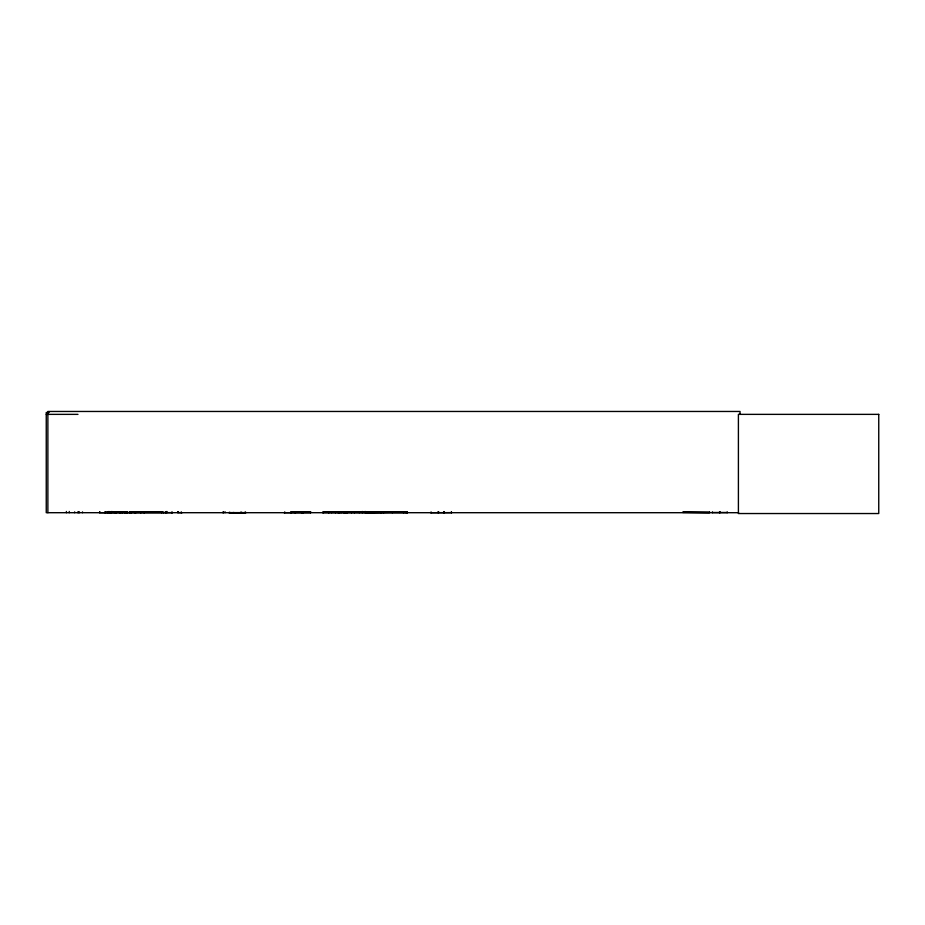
<?xml version="1.0" encoding="UTF-8"?>
<svg xmlns="http://www.w3.org/2000/svg" width="925" height="925" viewBox="0 0 925 925"><rect width="100%" height="100%" fill="white"/><g stroke="black" fill="none" stroke-linecap="round" stroke-linejoin="round"><path stroke-width="1.39" d="M359.27 512.67L359.27 511.883M374.139 512.67L374.151 511.883M366.959 512.67L366.959 511.675M367.086 512.67L367.075 512.045L367.607 512.647M347.28 512.057L407.37 512.045L407.37 512.67L322.547 512.6M407.37 512.311L347.245 512.323M99.553 512.704L172.536 512.623M430.668 512.704L451.805 512.623M443.896 512.577L443.919 511.675M284.137 512.704L310.754 512.647M129.431 512.496L129.419 511.675M223.191 512.577L223.214 511.953M369.676 512.67L369.908 512.045L370.162 512.647M370.775 512.681L370.543 512.045L370.335 512.693M228.972 512.658L245.853 512.658L229.076 512.681M229.654 512.681L245.796 512.704M229.331 512.265L230.429 512.681M233.227 512.681L232.568 512.681L233.528 512.681M233.424 512.658L233.771 512.438M241.043 511.918L240.824 512.681M244.882 512.681L245.507 511.918M404.283 512.346L403.45 512.67M104.976 512.6L105.126 511.883M295.029 512.6L295.11 511.953L295.179 512.704M322.998 512.6L323.091 511.953M115.983 512.6L116.076 511.953M110.445 512.6L110.537 511.953L110.63 512.704M241.645 512.704L241.968 512.462M244.686 512.462L244.963 512.681M125.997 512.6L126.101 511.953M163.17 512.6L163.262 511.953L163.367 512.704M368.636 512.6L368.74 511.953M222.659 512.6L223.11 512.6M49.141 412.504L46.25 412.504L46.25 512.704L738.589 512.704M46.25 414.365L77.977 414.365M107.069 512.057L125.592 512.057M130.263 512.057L162.58 512.057M292.207 512.057L310.731 512.057M324.074 512.057L342.597 512.057M392.246 512.265L365.352 512.681M709.625 512.265L682.731 512.265L709.625 512.658L709.602 511.918M107.034 512.323L125.627 512.3M130.228 512.3L162.615 512.323M292.173 512.323L310.765 512.323M324.039 512.3L342.632 512.323M682.731 512.462L709.625 512.462M182.109 512.67L178.039 512.6L178.028 511.675M712.354 512.496L727.235 512.496M303.099 512.577L303.238 511.675M383.725 512.6L383.621 511.953L383.528 512.704M144.231 512.6L144.127 511.953L144.034 512.704M124.794 512.6L124.702 511.953M120.204 512.6L120.366 511.883M129.916 512.6L129.824 511.953L129.731 512.704M344.054 512.6L343.973 511.953M335.544 512.6L335.463 511.953M451.504 512.6L451.458 511.953M368.15 512.67L367.988 512.045L367.745 512.67M120.4 512.577L120.412 511.675M407.254 512.045L407.266 512.681M740.035 414.365L740.035 411.463L47.88 411.463L47.88 512.704M727.235 511.883L727.235 512.704M720.055 511.675L720.055 512.704M719.534 511.675L719.534 512.704M712.354 511.883L712.354 512.704M451.4 511.883L451.4 512.704M444.358 511.675L444.358 512.704M443.965 511.883L443.965 512.704M438.577 511.675L438.577 512.704L438.519 511.883M438.126 511.675L438.126 512.704M431.085 511.883L431.085 512.704M392.223 511.918L392.246 512.681M381.123 511.883L381.123 512.704M369.225 511.675L369.318 512.704M368.844 511.883L368.844 512.704M366.439 511.675L366.439 512.704M365.167 511.467L365.167 512.704M362.276 511.467L362.276 512.704M354.425 511.883L354.425 512.704M351.5 511.883L351.5 512.704M347.245 511.675L347.245 512.704M346.736 511.675L346.736 512.704M345.279 511.675L345.279 512.704M344.921 511.675L344.921 512.704M343.88 511.883L343.88 512.704M341.047 511.883L341.047 512.704M339.556 511.883L339.556 512.704M338.423 511.675L338.423 512.704M338.122 511.675L338.122 512.704M335.37 511.883L335.37 512.704M331.682 511.883L331.682 512.704M328.93 511.675L328.93 512.704M328.641 511.675L328.641 512.704M323.172 511.883L323.172 512.704M310.534 511.883L310.534 512.704M303.319 511.675L303.354 512.704M302.972 511.883L302.972 512.704M302.799 511.675L302.729 512.704M301.365 511.675L301.365 512.704M291.317 511.675L291.317 512.704M290.947 511.675L290.947 512.704M284.727 511.883L284.727 512.704M225.018 511.675L225.018 512.704M223.318 511.883L223.411 512.704M181.3 511.883L181.3 512.704M177.901 511.675L177.831 512.704M166.824 511.467L166.835 512.704L166.65 511.675M165.76 511.675L165.748 512.704M165.378 511.675L165.39 512.704M161.447 511.883L161.517 512.704M140.808 511.675L140.808 512.704M140.692 511.675L140.704 512.704M135.848 511.883L135.848 512.704M134.761 511.883L134.761 512.704M131.385 511.675L131.385 512.704M131.177 511.675L131.177 512.704M129.535 511.675L129.535 512.704M127.396 511.675L127.396 512.704M126.898 511.675L126.898 512.704M126.205 511.883L126.205 512.704M124.609 511.883L124.609 512.704M122.297 511.883L122.297 512.704M120.84 511.675L120.84 512.704M120.585 511.675L120.632 512.704M119.498 511.883L119.498 512.704M116.168 511.883L116.168 512.704M115.648 511.883L115.706 512.704M114.145 511.883L114.145 512.704M111.832 511.467L111.775 512.704M111.416 511.675L111.393 512.704M109.717 511.675L109.717 512.704M109.543 511.675L109.543 512.704M108.942 511.467L108.942 512.704M107.624 511.675L107.624 512.704M107.115 511.675L107.115 512.704M105.519 511.883L105.519 512.704M105.196 511.883L105.196 512.704M82.51 511.883L82.51 512.704M79.423 511.883L79.423 512.704M78.59 511.883L78.59 512.704M77.804 511.883L77.804 512.704M74.659 511.883L74.659 512.704M69.271 511.467L69.271 512.704M66.38 511.467L66.38 512.704M99.727 512.496L99.761 511.883L99.727 512.496M406.248 512.045L406.04 512.693L406.873 512.045L407.104 512.681L406.248 512.045M878.75 414.365L738.404 414.365L738.404 513.537L878.75 513.537L878.75 414.365M380.73 512.704L380.73 511.675L380.649 512.704M295.63 512.704L295.63 511.883L295.526 512.704M172.027 512.704L172.027 511.883L171.969 512.704"/></g></svg>
